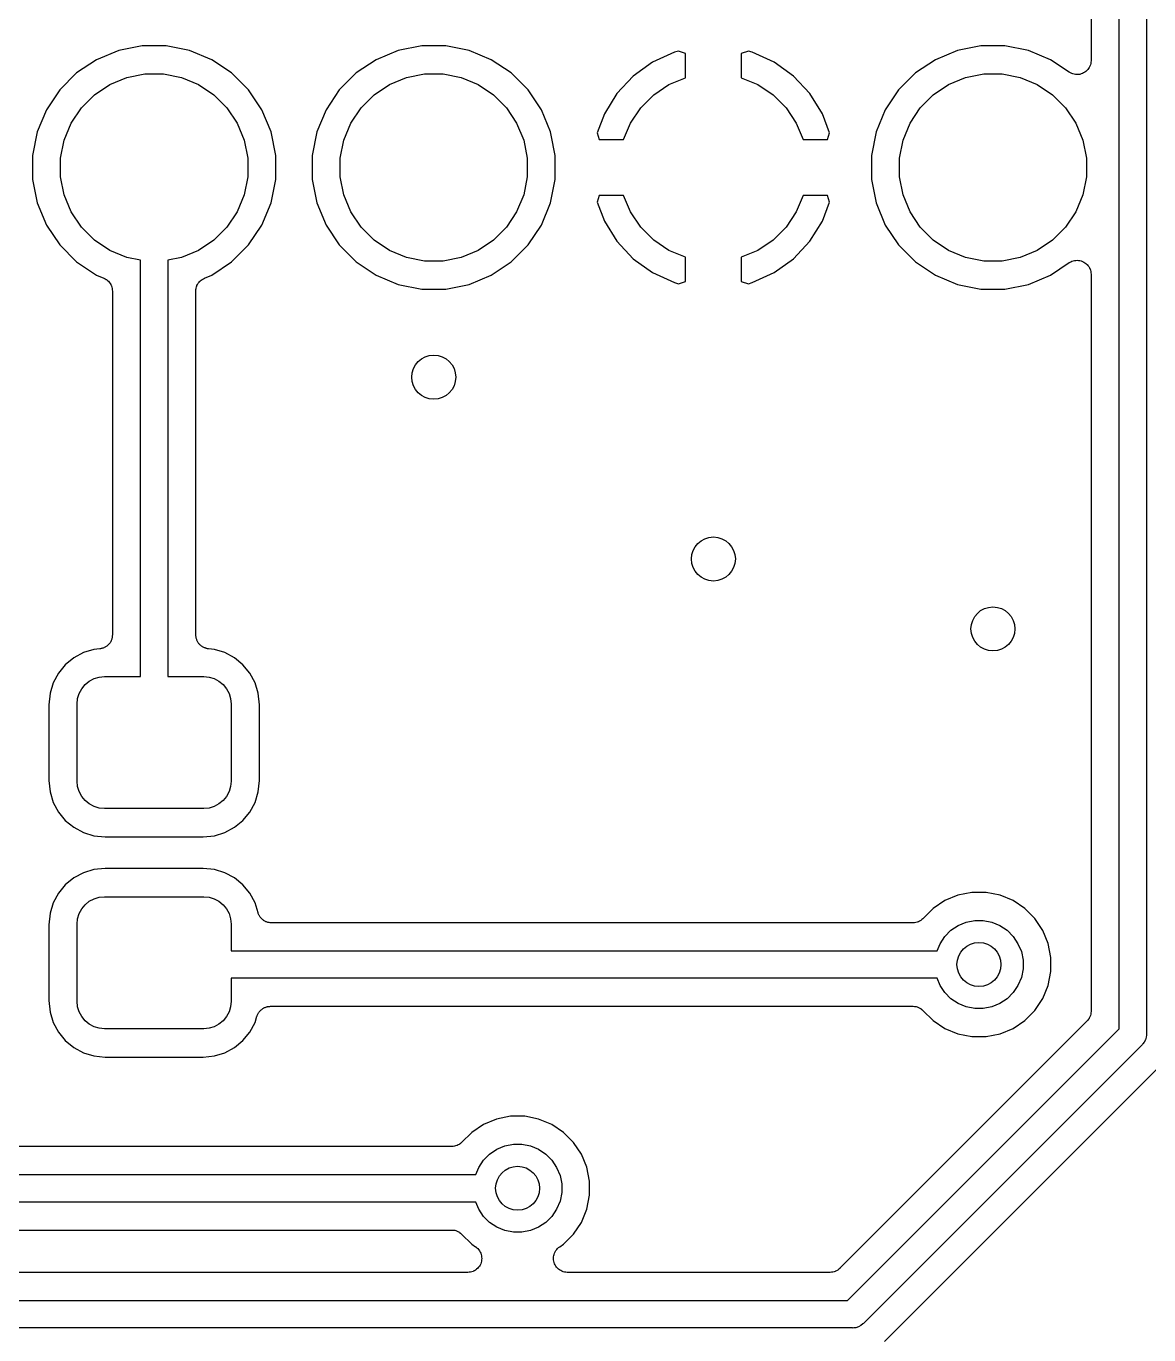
# Model space of a CAD drawing. Extents: x 94.3 to 145.3, y -143.8 to -113.4.
# Drawn here: x 109.96 to 120.16, y -137.6 to -125.72 of the extents above; entities that cross this region are included whole.
import ezdxf

# ---------------------------------------------------------------- set-up
doc = ezdxf.new("R2010")
doc.units = 0
doc.layers.add('BLACK', color=7, linetype='CONTINUOUS')

msp = doc.modelspace()

# ---------------------------------------------------------------- linework, layer by layer
at = {"layer": 'BLACK', "linetype": 'CONTINUOUS'}
for p, q in [((119.89, -134.822), (119.89, -122.861)), ((120.14, -122.815), (120.14, -134.868)), ((119.636, -125.38), (119.636, -126.03)), ((110.803, -125.938), (110.602, -126.022)), ((111.016, -125.896), (110.803, -125.938)), ((111.234, -125.896), (111.016, -125.896)), ((111.447, -125.938), (111.234, -125.896)), ((111.648, -126.022), (111.447, -125.938)), ((113.343, -125.938), (113.142, -126.022)), ((113.556, -125.896), (113.343, -125.938)), ((113.774, -125.896), (113.556, -125.896)), ((113.987, -125.938), (113.774, -125.896)), ((114.188, -126.022), (113.987, -125.938)), ((115.853, -125.954), (115.652, -126.045)), ((115.887, -125.944), (115.853, -125.954)), ((115.951, -125.964), (115.887, -125.944)), ((115.951, -126.185), (115.951, -125.964)), ((116.523, -125.944), (116.459, -125.964)), ((116.459, -125.964), (116.459, -126.185)), ((116.557, -125.954), (116.523, -125.944)), ((116.758, -126.045), (116.557, -125.954)), ((118.423, -125.938), (118.222, -126.022)), ((118.636, -125.896), (118.423, -125.938)), ((118.854, -125.896), (118.636, -125.896)), ((119.067, -125.938), (118.854, -125.896)), ((119.268, -126.022), (119.067, -125.938)), ((110.602, -126.022), (110.421, -126.142)), ((111.829, -126.142), (111.648, -126.022)), ((113.142, -126.022), (112.961, -126.142)), ((114.369, -126.142), (114.188, -126.022)), ((115.652, -126.045), (115.476, -126.171)), ((116.934, -126.171), (116.758, -126.045)), ((118.222, -126.022), (118.041, -126.142)), ((119.438, -126.136), (119.268, -126.022)), ((119.62, -126.091), (119.614, -126.101)), ((119.626, -126.08), (119.62, -126.091)), ((119.63, -126.068), (119.626, -126.079)), ((119.626, -126.079), (119.626, -126.08)), ((119.626, -126.08), (119.626, -126.08)), ((119.633, -126.056), (119.63, -126.068)), ((119.635, -126.044), (119.633, -126.056)), ((119.633, -126.056), (119.633, -126.056)), ((119.633, -126.056), (119.633, -126.056)), ((119.636, -126.032), (119.635, -126.044)), ((119.636, -126.03), (119.636, -126.031)), ((119.636, -126.031), (119.636, -126.031)), ((119.636, -126.031), (119.636, -126.031)), ((119.636, -126.031), (119.636, -126.032)), ((110.421, -126.142), (110.267, -126.296)), ((110.722, -126.247), (110.877, -126.183)), ((110.877, -126.183), (111.041, -126.15)), ((111.041, -126.15), (111.209, -126.15)), ((111.209, -126.15), (111.373, -126.183)), ((111.373, -126.183), (111.528, -126.247)), ((111.983, -126.296), (111.829, -126.142)), ((112.961, -126.142), (112.807, -126.296)), ((113.262, -126.247), (113.417, -126.183)), ((113.417, -126.183), (113.581, -126.15)), ((113.581, -126.15), (113.749, -126.15)), ((113.749, -126.15), (113.913, -126.183)), ((113.913, -126.183), (114.068, -126.247)), ((114.523, -126.296), (114.369, -126.142)), ((115.476, -126.171), (115.329, -126.329)), ((115.802, -126.247), (115.951, -126.185)), ((116.459, -126.185), (116.608, -126.247)), ((117.081, -126.329), (116.934, -126.171)), ((118.041, -126.142), (117.887, -126.296)), ((118.342, -126.247), (118.497, -126.183)), ((118.497, -126.183), (118.661, -126.15)), ((118.661, -126.15), (118.829, -126.15)), ((118.829, -126.15), (118.993, -126.183)), ((118.993, -126.183), (119.148, -126.247)), ((119.449, -126.141), (119.438, -126.136)), ((119.46, -126.147), (119.449, -126.141)), ((119.472, -126.151), (119.46, -126.147)), ((119.46, -126.147), (119.46, -126.147)), ((119.46, -126.147), (119.46, -126.147)), ((119.483, -126.154), (119.472, -126.151)), ((119.484, -126.154), (119.483, -126.154)), ((119.496, -126.156), (119.484, -126.154)), ((119.484, -126.154), (119.484, -126.154)), ((119.508, -126.157), (119.496, -126.156)), ((119.509, -126.157), (119.508, -126.157)), ((119.508, -126.157), (119.508, -126.157)), ((119.521, -126.156), (119.509, -126.157)), ((119.533, -126.155), (119.521, -126.156)), ((119.545, -126.151), (119.533, -126.155)), ((119.533, -126.155), (119.533, -126.155)), ((119.533, -126.155), (119.533, -126.155)), ((119.557, -126.148), (119.545, -126.151)), ((119.568, -126.142), (119.557, -126.148)), ((119.557, -126.148), (119.557, -126.148)), ((119.557, -126.148), (119.557, -126.148)), ((119.579, -126.136), (119.568, -126.142)), ((119.588, -126.128), (119.579, -126.136)), ((119.579, -126.136), (119.579, -126.136)), ((119.579, -126.136), (119.579, -126.136)), ((119.598, -126.121), (119.588, -126.128)), ((119.606, -126.111), (119.598, -126.12)), ((119.598, -126.12), (119.598, -126.121)), ((119.598, -126.121), (119.598, -126.121)), ((119.614, -126.102), (119.606, -126.111)), ((119.614, -126.101), (119.614, -126.101)), ((119.614, -126.101), (119.614, -126.102)), ((110.267, -126.296), (110.147, -126.477)), ((110.583, -126.34), (110.722, -126.247)), ((111.528, -126.247), (111.667, -126.34)), ((112.103, -126.477), (111.983, -126.296)), ((112.807, -126.296), (112.687, -126.477)), ((113.123, -126.34), (113.262, -126.247)), ((114.068, -126.247), (114.207, -126.34)), ((114.643, -126.477), (114.523, -126.296)), ((115.329, -126.329), (115.215, -126.513)), ((115.663, -126.34), (115.802, -126.247)), ((116.608, -126.247), (116.747, -126.34)), ((117.195, -126.513), (117.081, -126.329)), ((117.887, -126.296), (117.767, -126.477)), ((118.203, -126.34), (118.342, -126.247)), ((119.148, -126.247), (119.287, -126.34)), ((110.465, -126.458), (110.583, -126.34)), ((111.667, -126.34), (111.785, -126.458)), ((113.005, -126.458), (113.123, -126.34)), ((114.207, -126.34), (114.325, -126.458)), ((115.545, -126.458), (115.663, -126.34)), ((116.747, -126.34), (116.865, -126.458)), ((118.085, -126.458), (118.203, -126.34)), ((119.287, -126.34), (119.405, -126.458)), ((110.147, -126.477), (110.063, -126.678)), ((110.372, -126.597), (110.465, -126.458)), ((111.785, -126.458), (111.878, -126.597)), ((112.187, -126.678), (112.103, -126.477)), ((112.687, -126.477), (112.603, -126.678)), ((112.912, -126.597), (113.005, -126.458)), ((114.325, -126.458), (114.418, -126.597)), ((114.727, -126.678), (114.643, -126.477)), ((115.215, -126.513), (115.15, -126.686)), ((115.452, -126.597), (115.545, -126.458)), ((116.865, -126.458), (116.958, -126.597)), ((117.26, -126.686), (117.195, -126.513)), ((117.767, -126.477), (117.683, -126.678)), ((117.992, -126.597), (118.085, -126.458)), ((119.405, -126.458), (119.498, -126.597)), ((110.063, -126.678), (110.021, -126.891)), ((110.308, -126.752), (110.372, -126.597)), ((111.878, -126.597), (111.942, -126.752)), ((112.229, -126.891), (112.187, -126.678)), ((112.603, -126.678), (112.561, -126.891)), ((112.848, -126.752), (112.912, -126.597)), ((114.418, -126.597), (114.482, -126.752)), ((114.733, -126.708), (114.727, -126.678)), ((115.15, -126.686), (115.169, -126.746)), ((115.39, -126.746), (115.452, -126.597)), ((116.958, -126.597), (117.02, -126.746)), ((117.241, -126.746), (117.26, -126.686)), ((117.683, -126.678), (117.641, -126.891)), ((117.928, -126.752), (117.992, -126.597)), ((119.498, -126.597), (119.562, -126.752)), ((110.275, -126.916), (110.308, -126.752)), ((111.942, -126.752), (111.975, -126.916)), ((112.815, -126.916), (112.848, -126.752)), ((114.482, -126.752), (114.515, -126.916)), ((114.769, -126.891), (114.733, -126.708)), ((115.169, -126.746), (115.39, -126.746)), ((117.02, -126.746), (117.241, -126.746)), ((117.895, -126.916), (117.928, -126.752)), ((119.562, -126.752), (119.595, -126.916)), ((110.021, -126.891), (110.021, -127.109)), ((110.275, -127.084), (110.275, -126.916)), ((111.975, -126.916), (111.975, -127.084)), ((112.229, -127.109), (112.229, -126.891)), ((112.561, -126.891), (112.561, -127.109)), ((112.815, -127.084), (112.815, -126.916)), ((114.515, -126.916), (114.515, -127.084)), ((114.769, -127.109), (114.769, -126.891)), ((117.641, -126.891), (117.641, -127.109)), ((117.895, -127.084), (117.895, -126.916)), ((119.595, -126.916), (119.595, -127.084)), ((110.021, -127.109), (110.063, -127.322)), ((110.308, -127.248), (110.275, -127.084)), ((111.975, -127.084), (111.942, -127.248)), ((112.187, -127.322), (112.229, -127.109)), ((112.561, -127.109), (112.603, -127.322)), ((112.848, -127.248), (112.815, -127.084)), ((114.515, -127.084), (114.482, -127.248)), ((114.733, -127.292), (114.769, -127.109)), ((117.641, -127.109), (117.683, -127.322)), ((117.928, -127.248), (117.895, -127.084)), ((119.595, -127.084), (119.562, -127.248)), ((110.372, -127.403), (110.308, -127.248)), ((111.942, -127.248), (111.878, -127.403)), ((112.912, -127.403), (112.848, -127.248)), ((114.482, -127.248), (114.418, -127.403)), ((115.169, -127.254), (115.15, -127.314)), ((115.39, -127.254), (115.169, -127.254)), ((115.452, -127.403), (115.39, -127.254)), ((117.02, -127.254), (116.958, -127.403)), ((117.241, -127.254), (117.02, -127.254)), ((117.26, -127.314), (117.241, -127.254)), ((117.992, -127.403), (117.928, -127.248)), ((119.562, -127.248), (119.498, -127.403)), ((110.063, -127.322), (110.147, -127.523)), ((110.465, -127.542), (110.372, -127.403)), ((111.878, -127.403), (111.785, -127.542)), ((112.103, -127.523), (112.187, -127.322)), ((112.603, -127.322), (112.687, -127.523)), ((113.005, -127.542), (112.912, -127.403)), ((114.418, -127.403), (114.325, -127.542)), ((114.643, -127.523), (114.727, -127.322)), ((114.727, -127.322), (114.733, -127.292)), ((114.733, -127.292), (114.733, -127.292)), ((115.15, -127.314), (115.215, -127.487)), ((115.545, -127.542), (115.452, -127.403)), ((116.958, -127.403), (116.865, -127.542)), ((117.195, -127.487), (117.26, -127.314)), ((117.683, -127.322), (117.767, -127.523)), ((118.085, -127.542), (117.992, -127.403)), ((119.498, -127.403), (119.405, -127.542)), ((110.147, -127.523), (110.267, -127.704)), ((111.983, -127.704), (112.103, -127.523)), ((112.687, -127.523), (112.807, -127.704)), ((114.523, -127.704), (114.643, -127.523)), ((115.215, -127.487), (115.329, -127.671)), ((117.081, -127.671), (117.195, -127.487)), ((117.767, -127.523), (117.887, -127.704)), ((110.583, -127.66), (110.465, -127.542)), ((111.785, -127.542), (111.667, -127.66)), ((113.123, -127.66), (113.005, -127.542)), ((114.325, -127.542), (114.207, -127.66)), ((115.663, -127.66), (115.545, -127.542)), ((116.865, -127.542), (116.747, -127.66)), ((118.203, -127.66), (118.085, -127.542)), ((119.405, -127.542), (119.287, -127.66)), ((110.267, -127.704), (110.421, -127.858)), ((110.722, -127.753), (110.583, -127.66)), ((110.877, -127.817), (110.722, -127.753)), ((111.528, -127.753), (111.373, -127.817)), ((111.667, -127.66), (111.528, -127.753)), ((111.829, -127.858), (111.983, -127.704)), ((112.807, -127.704), (112.961, -127.858)), ((113.262, -127.753), (113.123, -127.66)), ((113.417, -127.817), (113.262, -127.753)), ((114.068, -127.753), (113.913, -127.817)), ((114.207, -127.66), (114.068, -127.753)), ((114.369, -127.858), (114.523, -127.704)), ((115.329, -127.671), (115.476, -127.829)), ((115.802, -127.753), (115.663, -127.66)), ((115.951, -127.815), (115.802, -127.753)), ((116.608, -127.753), (116.459, -127.815)), ((116.747, -127.66), (116.608, -127.753)), ((116.934, -127.829), (117.081, -127.671)), ((117.887, -127.704), (118.041, -127.858)), ((118.342, -127.753), (118.203, -127.66)), ((118.497, -127.817), (118.342, -127.753)), ((119.148, -127.753), (118.993, -127.817)), ((119.287, -127.66), (119.148, -127.753)), ((110.421, -127.858), (110.602, -127.978)), ((111, -127.842), (110.877, -127.817)), ((111, -131.623), (111, -127.842)), ((111.373, -127.817), (111.25, -127.842)), ((111.25, -127.842), (111.25, -131.623)), ((111.648, -127.978), (111.829, -127.858)), ((112.961, -127.858), (113.142, -127.978)), ((113.581, -127.85), (113.417, -127.817)), ((113.749, -127.85), (113.581, -127.85)), ((113.913, -127.817), (113.749, -127.85)), ((114.188, -127.978), (114.369, -127.858)), ((115.476, -127.829), (115.652, -127.955)), ((115.951, -128.036), (115.951, -127.815)), ((116.459, -127.815), (116.459, -128.036)), ((116.758, -127.955), (116.934, -127.829)), ((118.041, -127.858), (118.222, -127.978)), ((118.661, -127.85), (118.497, -127.817)), ((118.829, -127.85), (118.661, -127.85)), ((118.993, -127.817), (118.829, -127.85)), ((119.268, -127.978), (119.438, -127.864)), ((119.438, -127.864), (119.439, -127.864)), ((119.439, -127.864), (119.44, -127.863)), ((119.439, -127.864), (119.439, -127.864)), ((119.439, -127.864), (119.439, -127.864)), ((119.44, -127.863), (119.451, -127.858)), ((119.451, -127.858), (119.461, -127.852)), ((119.461, -127.852), (119.462, -127.852)), ((119.462, -127.852), (119.474, -127.849)), ((119.462, -127.852), (119.462, -127.852)), ((119.474, -127.849), (119.485, -127.845)), ((119.485, -127.845), (119.485, -127.845)), ((119.485, -127.845), (119.486, -127.845)), ((119.486, -127.845), (119.498, -127.844)), ((119.498, -127.844), (119.51, -127.843)), ((119.51, -127.843), (119.51, -127.843)), ((119.51, -127.843), (119.51, -127.843)), ((119.51, -127.843), (119.522, -127.844)), ((119.522, -127.844), (119.535, -127.846)), ((119.535, -127.846), (119.535, -127.846)), ((119.535, -127.846), (119.535, -127.846)), ((119.535, -127.846), (119.547, -127.849)), ((119.547, -127.849), (119.558, -127.853)), ((119.558, -127.853), (119.558, -127.853)), ((119.558, -127.853), (119.559, -127.853)), ((119.559, -127.853), (119.569, -127.859)), ((119.569, -127.859), (119.58, -127.865)), ((119.58, -127.865), (119.58, -127.865)), ((119.58, -127.865), (119.58, -127.865)), ((119.58, -127.865), (119.59, -127.873)), ((119.59, -127.873), (119.599, -127.881)), ((119.599, -127.881), (119.599, -127.881)), ((119.599, -127.881), (119.6, -127.881)), ((119.6, -127.881), (119.607, -127.89)), ((110.602, -127.978), (110.668, -128.005)), ((111.582, -128.005), (111.648, -127.978)), ((113.142, -127.978), (113.343, -128.062)), ((113.987, -128.062), (114.188, -127.978)), ((115.652, -127.955), (115.853, -128.046)), ((116.557, -128.046), (116.758, -127.955)), ((118.222, -127.978), (118.423, -128.062)), ((119.067, -128.062), (119.268, -127.978)), ((119.607, -127.89), (119.615, -127.9)), ((119.615, -127.9), (119.615, -127.9)), ((119.615, -127.9), (119.615, -127.9)), ((119.615, -127.9), (119.621, -127.911)), ((119.621, -127.911), (119.626, -127.922)), ((119.626, -127.922), (119.626, -127.922)), ((119.626, -127.922), (119.627, -127.922)), ((119.627, -127.922), (119.63, -127.934)), ((119.63, -127.934), (119.634, -127.945)), ((119.634, -127.945), (119.634, -127.946)), ((119.634, -127.946), (119.634, -127.946)), ((119.634, -127.946), (119.635, -127.958)), ((119.635, -127.958), (119.636, -127.97)), ((119.636, -127.97), (119.636, -134.664)), ((110.668, -128.005), (110.668, -128.006)), ((110.668, -128.006), (110.668, -128.006)), ((110.668, -128.006), (110.668, -128.006)), ((110.668, -128.006), (110.669, -128.006)), ((110.669, -128.006), (110.68, -128.012)), ((110.68, -128.012), (110.69, -128.018)), ((110.69, -128.018), (110.69, -128.018)), ((110.69, -128.018), (110.691, -128.018)), ((110.691, -128.018), (110.7, -128.026)), ((110.7, -128.026), (110.709, -128.033)), ((110.709, -128.033), (110.709, -128.034)), ((110.709, -128.034), (110.71, -128.034)), ((110.71, -128.034), (110.717, -128.043)), ((110.717, -128.043), (110.725, -128.053)), ((110.725, -128.053), (110.725, -128.053)), ((110.725, -128.053), (110.725, -128.053)), ((110.725, -128.053), (110.731, -128.064)), ((110.731, -128.064), (110.736, -128.074)), ((110.736, -128.074), (110.737, -128.075)), ((110.737, -128.075), (110.737, -128.075)), ((110.737, -128.075), (110.74, -128.087)), ((110.74, -128.087), (110.744, -128.098)), ((110.744, -128.098), (110.744, -128.099)), ((110.744, -128.099), (110.744, -128.099)), ((110.744, -128.099), (110.745, -128.111)), ((110.745, -128.111), (110.746, -128.123)), ((111.504, -128.121), (111.505, -128.109)), ((111.505, -128.109), (111.507, -128.098)), ((111.507, -128.096), (111.51, -128.085)), ((111.507, -128.097), (111.507, -128.096)), ((111.507, -128.098), (111.507, -128.097)), ((111.51, -128.085), (111.514, -128.074)), ((111.514, -128.073), (111.52, -128.062)), ((111.514, -128.074), (111.514, -128.073)), ((111.514, -128.073), (111.514, -128.073)), ((111.52, -128.062), (111.526, -128.052)), ((111.526, -128.051), (111.534, -128.042)), ((111.526, -128.052), (111.526, -128.051)), ((111.526, -128.052), (111.526, -128.052)), ((111.534, -128.042), (111.541, -128.033)), ((111.541, -128.033), (111.542, -128.033)), ((111.542, -128.032), (111.551, -128.025)), ((111.542, -128.033), (111.542, -128.032)), ((111.551, -128.025), (111.561, -128.017)), ((111.561, -128.017), (111.572, -128.011)), ((111.561, -128.017), (111.561, -128.017)), ((111.561, -128.017), (111.561, -128.017)), ((111.572, -128.011), (111.582, -128.005)), ((113.343, -128.062), (113.556, -128.104)), ((113.556, -128.104), (113.774, -128.104)), ((113.774, -128.104), (113.987, -128.062)), ((115.853, -128.046), (115.887, -128.056)), ((115.887, -128.056), (115.951, -128.036)), ((116.459, -128.036), (116.523, -128.056)), ((116.523, -128.056), (116.557, -128.046)), ((118.423, -128.062), (118.636, -128.104)), ((118.636, -128.104), (118.854, -128.104)), ((118.854, -128.104), (119.067, -128.062)), ((110.746, -128.123), (110.746, -131.246)), ((111.504, -128.122), (111.504, -128.121)), ((111.504, -128.123), (111.504, -128.122)), ((111.504, -128.122), (111.504, -128.122)), ((111.504, -128.122), (111.504, -128.122)), ((111.504, -131.246), (111.504, -128.123)), ((110.717, -131.327), (110.712, -131.331)), ((110.72, -131.322), (110.717, -131.327)), ((110.724, -131.317), (110.72, -131.322)), ((110.727, -131.312), (110.724, -131.317)), ((110.731, -131.306), (110.727, -131.312)), ((110.733, -131.301), (110.731, -131.306)), ((110.736, -131.296), (110.733, -131.301)), ((110.738, -131.289), (110.736, -131.296)), ((110.74, -131.283), (110.738, -131.289)), ((110.741, -131.278), (110.74, -131.283)), ((110.743, -131.272), (110.741, -131.278)), ((110.744, -131.265), (110.743, -131.272)), ((110.745, -131.259), (110.744, -131.265)), ((110.746, -131.247), (110.745, -131.253)), ((110.745, -131.253), (110.745, -131.259)), ((110.746, -131.246), (110.746, -131.247)), ((111.505, -131.251), (111.504, -131.246)), ((111.505, -131.257), (111.505, -131.251)), ((111.506, -131.264), (111.505, -131.257)), ((111.506, -131.27), (111.506, -131.264)), ((111.508, -131.276), (111.506, -131.27)), ((111.509, -131.281), (111.508, -131.276)), ((111.512, -131.288), (111.509, -131.281)), ((111.514, -131.294), (111.512, -131.288)), ((111.516, -131.299), (111.514, -131.294)), ((111.518, -131.304), (111.516, -131.299)), ((111.522, -131.31), (111.518, -131.304)), ((111.525, -131.316), (111.522, -131.31)), ((111.529, -131.32), (111.525, -131.316)), ((111.532, -131.325), (111.529, -131.32)), ((111.537, -131.33), (111.532, -131.325)), ((110.482, -131.406), (110.394, -131.453)), ((110.576, -131.377), (110.482, -131.406)), ((110.631, -131.372), (110.576, -131.377)), ((110.637, -131.371), (110.631, -131.372)), ((110.643, -131.37), (110.637, -131.371)), ((110.649, -131.369), (110.643, -131.37)), ((110.656, -131.367), (110.649, -131.369)), ((110.661, -131.365), (110.656, -131.367)), ((110.667, -131.363), (110.661, -131.365)), ((110.672, -131.36), (110.667, -131.363)), ((110.679, -131.358), (110.672, -131.36)), ((110.683, -131.355), (110.679, -131.358)), ((110.689, -131.352), (110.683, -131.355)), ((110.694, -131.348), (110.689, -131.352)), ((110.699, -131.344), (110.694, -131.348)), ((110.703, -131.34), (110.699, -131.344)), ((110.708, -131.336), (110.703, -131.34)), ((110.712, -131.331), (110.708, -131.336)), ((111.541, -131.335), (111.537, -131.33)), ((111.545, -131.339), (111.541, -131.335)), ((111.549, -131.343), (111.545, -131.339)), ((111.555, -131.347), (111.549, -131.343)), ((111.56, -131.351), (111.555, -131.347)), ((111.565, -131.354), (111.56, -131.351)), ((111.57, -131.357), (111.565, -131.354)), ((111.576, -131.36), (111.57, -131.357)), ((111.582, -131.363), (111.576, -131.36)), ((111.587, -131.364), (111.582, -131.363)), ((111.593, -131.367), (111.587, -131.364)), ((111.599, -131.368), (111.593, -131.367)), ((111.605, -131.37), (111.599, -131.368)), ((111.611, -131.371), (111.605, -131.37)), ((111.617, -131.372), (111.611, -131.371)), ((111.619, -131.372), (111.617, -131.372)), ((111.674, -131.377), (111.619, -131.372)), ((111.768, -131.406), (111.674, -131.377)), ((111.856, -131.453), (111.768, -131.406)), ((110.318, -131.516), (110.255, -131.592)), ((110.394, -131.453), (110.318, -131.516)), ((111.932, -131.516), (111.856, -131.453)), ((111.995, -131.592), (111.932, -131.516)), ((110.208, -131.68), (110.179, -131.774)), ((110.255, -131.592), (110.208, -131.68)), ((110.498, -131.696), (110.536, -131.665)), ((110.536, -131.665), (110.579, -131.642)), ((110.579, -131.642), (110.626, -131.628)), ((110.626, -131.628), (110.675, -131.623)), ((110.675, -131.623), (111, -131.623)), ((111.25, -131.623), (111.575, -131.623)), ((111.575, -131.623), (111.624, -131.628)), ((111.624, -131.628), (111.671, -131.642)), ((111.671, -131.642), (111.714, -131.665)), ((111.714, -131.665), (111.752, -131.696)), ((112.042, -131.68), (111.995, -131.592)), ((112.071, -131.774), (112.042, -131.68)), ((110.179, -131.774), (110.169, -131.879)), ((110.43, -131.824), (110.444, -131.777)), ((110.444, -131.777), (110.467, -131.734)), ((110.467, -131.734), (110.498, -131.696)), ((111.752, -131.696), (111.783, -131.734)), ((111.783, -131.734), (111.806, -131.777)), ((111.806, -131.777), (111.82, -131.824)), ((112.081, -131.879), (112.071, -131.774)), ((110.169, -131.879), (110.169, -132.567)), ((110.425, -131.873), (110.43, -131.824)), ((110.425, -132.573), (110.425, -131.873)), ((111.82, -131.824), (111.825, -131.873)), ((111.825, -131.873), (111.825, -132.573)), ((112.081, -132.567), (112.081, -131.879)), ((110.169, -132.567), (110.179, -132.672)), ((110.43, -132.622), (110.425, -132.573)), ((110.444, -132.669), (110.43, -132.622)), ((111.82, -132.622), (111.806, -132.669)), ((111.825, -132.573), (111.82, -132.622)), ((112.071, -132.672), (112.081, -132.567)), ((110.179, -132.672), (110.208, -132.766)), ((110.467, -132.712), (110.444, -132.669)), ((110.498, -132.75), (110.467, -132.712)), ((110.536, -132.781), (110.498, -132.75)), ((111.752, -132.75), (111.714, -132.781)), ((111.783, -132.712), (111.752, -132.75)), ((111.806, -132.669), (111.783, -132.712)), ((112.042, -132.766), (112.071, -132.672)), ((110.208, -132.766), (110.255, -132.854)), ((110.255, -132.854), (110.318, -132.93)), ((110.579, -132.804), (110.536, -132.781)), ((110.626, -132.818), (110.579, -132.804)), ((110.675, -132.823), (110.626, -132.818)), ((111.575, -132.823), (110.675, -132.823)), ((111.624, -132.818), (111.575, -132.823)), ((111.671, -132.804), (111.624, -132.818)), ((111.714, -132.781), (111.671, -132.804)), ((111.932, -132.93), (111.995, -132.854)), ((111.995, -132.854), (112.042, -132.766)), ((110.318, -132.93), (110.394, -132.993)), ((110.394, -132.993), (110.482, -133.04)), ((111.768, -133.04), (111.856, -132.993)), ((111.856, -132.993), (111.932, -132.93)), ((110.482, -133.04), (110.576, -133.069)), ((110.576, -133.069), (110.681, -133.079)), ((110.681, -133.079), (111.569, -133.079)), ((111.569, -133.079), (111.674, -133.069)), ((111.674, -133.069), (111.768, -133.04)), ((110.394, -133.453), (110.318, -133.516)), ((110.482, -133.406), (110.394, -133.453)), ((110.576, -133.377), (110.482, -133.406)), ((110.681, -133.367), (110.576, -133.377)), ((111.569, -133.367), (110.681, -133.367)), ((111.674, -133.377), (111.569, -133.367)), ((111.768, -133.406), (111.674, -133.377)), ((111.856, -133.453), (111.768, -133.406)), ((111.932, -133.516), (111.856, -133.453)), ((110.318, -133.516), (110.255, -133.592)), ((111.995, -133.592), (111.932, -133.516)), ((118.554, -133.585), (118.427, -133.61)), ((118.682, -133.585), (118.554, -133.585)), ((118.809, -133.61), (118.682, -133.585)), ((110.208, -133.68), (110.179, -133.774)), ((110.255, -133.592), (110.208, -133.68)), ((110.467, -133.734), (110.498, -133.696)), ((110.498, -133.696), (110.536, -133.665)), ((110.536, -133.665), (110.579, -133.642)), ((110.579, -133.642), (110.626, -133.628)), ((110.626, -133.628), (110.675, -133.623)), ((110.675, -133.623), (111.575, -133.623)), ((111.575, -133.623), (111.624, -133.628)), ((111.624, -133.628), (111.671, -133.642)), ((111.671, -133.642), (111.714, -133.665)), ((111.714, -133.665), (111.752, -133.696)), ((111.752, -133.696), (111.783, -133.734)), ((112.042, -133.68), (111.995, -133.592)), ((112.069, -133.77), (112.042, -133.68)), ((118.308, -133.659), (118.201, -133.731)), ((118.427, -133.61), (118.308, -133.659)), ((118.928, -133.659), (118.809, -133.61)), ((119.035, -133.731), (118.928, -133.659)), ((110.179, -133.774), (110.169, -133.879)), ((110.425, -133.873), (110.43, -133.824)), ((110.43, -133.824), (110.444, -133.777)), ((110.444, -133.777), (110.467, -133.734)), ((111.783, -133.734), (111.806, -133.777)), ((111.806, -133.777), (111.82, -133.824)), ((111.82, -133.824), (111.825, -133.873)), ((112.071, -133.775), (112.069, -133.77)), ((112.073, -133.781), (112.071, -133.775)), ((112.076, -133.787), (112.073, -133.781)), ((112.079, -133.793), (112.076, -133.787)), ((112.082, -133.797), (112.079, -133.793)), ((112.084, -133.803), (112.082, -133.797)), ((112.089, -133.808), (112.084, -133.803)), ((112.092, -133.813), (112.089, -133.808)), ((112.096, -133.817), (112.092, -133.813)), ((112.1, -133.822), (112.096, -133.817)), ((112.105, -133.826), (112.1, -133.822)), ((118.108, -133.824), (118.099, -133.831)), ((118.109, -133.823), (118.108, -133.824)), ((118.201, -133.731), (118.109, -133.823)), ((118.109, -133.823), (118.109, -133.823)), ((118.109, -133.823), (118.109, -133.823)), ((118.109, -133.823), (118.109, -133.823)), ((119.126, -133.822), (119.035, -133.731)), ((119.198, -133.929), (119.126, -133.822)), ((110.169, -133.879), (110.169, -134.567)), ((110.425, -134.573), (110.425, -133.873)), ((111.825, -133.873), (111.825, -134.114)), ((112.11, -133.831), (112.105, -133.826)), ((112.115, -133.834), (112.11, -133.831)), ((112.119, -133.838), (112.115, -133.834)), ((112.125, -133.841), (112.119, -133.838)), ((112.13, -133.845), (112.125, -133.841)), ((112.136, -133.847), (112.13, -133.845)), ((112.141, -133.85), (112.136, -133.847)), ((112.147, -133.852), (112.141, -133.85)), ((112.153, -133.854), (112.147, -133.852)), ((112.159, -133.856), (112.153, -133.854)), ((112.164, -133.857), (112.159, -133.856)), ((112.171, -133.858), (112.164, -133.857)), ((112.178, -133.859), (112.171, -133.858)), ((112.183, -133.859), (112.178, -133.859)), ((112.189, -133.86), (112.183, -133.859)), ((112.191, -133.86), (112.189, -133.86)), ((118.019, -133.86), (112.191, -133.86)), ((118.031, -133.859), (118.019, -133.86)), ((118.043, -133.858), (118.031, -133.859)), ((118.044, -133.858), (118.043, -133.858)), ((118.055, -133.854), (118.044, -133.858)), ((118.044, -133.858), (118.044, -133.858)), ((118.067, -133.851), (118.055, -133.854)), ((118.068, -133.85), (118.067, -133.851)), ((118.067, -133.851), (118.067, -133.851)), ((118.078, -133.845), (118.068, -133.85)), ((118.089, -133.84), (118.078, -133.845)), ((118.09, -133.839), (118.089, -133.839)), ((118.089, -133.839), (118.089, -133.84)), ((118.099, -133.831), (118.09, -133.839)), ((118.307, -133.984), (118.363, -133.928)), ((118.363, -133.928), (118.429, -133.885)), ((118.429, -133.885), (118.501, -133.854)), ((118.501, -133.854), (118.579, -133.839)), ((118.579, -133.839), (118.657, -133.839)), ((118.657, -133.839), (118.735, -133.854)), ((118.735, -133.854), (118.807, -133.885)), ((118.807, -133.885), (118.873, -133.928)), ((118.873, -133.928), (118.929, -133.984)), ((119.247, -134.048), (119.198, -133.929)), ((118.237, -134.114), (118.264, -134.05)), ((118.264, -134.05), (118.307, -133.984)), ((118.929, -133.984), (118.972, -134.05)), ((118.972, -134.05), (119.003, -134.122)), ((119.272, -134.175), (119.247, -134.048)), ((111.825, -134.114), (118.237, -134.114)), ((119.003, -134.122), (119.018, -134.2)), ((119.272, -134.303), (119.272, -134.175)), ((119.018, -134.278), (119.003, -134.356)), ((119.018, -134.2), (119.018, -134.278)), ((118.237, -134.364), (111.825, -134.364)), ((111.825, -134.364), (111.825, -134.573)), ((118.264, -134.428), (118.237, -134.364)), ((119.003, -134.356), (118.972, -134.428)), ((119.247, -134.43), (119.272, -134.303)), ((118.307, -134.494), (118.264, -134.428)), ((118.363, -134.55), (118.307, -134.494)), ((118.929, -134.494), (118.873, -134.55)), ((118.972, -134.428), (118.929, -134.494)), ((119.198, -134.549), (119.247, -134.43)), ((110.169, -134.567), (110.179, -134.672)), ((110.43, -134.622), (110.425, -134.573)), ((110.444, -134.669), (110.43, -134.622)), ((111.82, -134.622), (111.806, -134.669)), ((111.825, -134.573), (111.82, -134.622)), ((112.088, -134.659), (112.091, -134.655)), ((112.091, -134.655), (112.097, -134.651)), ((112.097, -134.651), (112.102, -134.646)), ((112.102, -134.646), (112.106, -134.643)), ((112.106, -134.643), (112.111, -134.639)), ((112.111, -134.639), (112.117, -134.636)), ((112.117, -134.636), (112.122, -134.632)), ((112.122, -134.632), (112.128, -134.63)), ((112.128, -134.63), (112.133, -134.628)), ((112.133, -134.628), (112.139, -134.626)), ((112.139, -134.626), (112.145, -134.623)), ((112.145, -134.623), (112.151, -134.622)), ((112.151, -134.622), (112.156, -134.62)), ((112.156, -134.62), (112.163, -134.62)), ((112.163, -134.62), (112.17, -134.619)), ((112.17, -134.619), (112.175, -134.619)), ((112.175, -134.619), (112.181, -134.618)), ((112.181, -134.618), (118.019, -134.618)), ((118.019, -134.618), (118.02, -134.618)), ((118.02, -134.618), (118.02, -134.618)), ((118.02, -134.618), (118.02, -134.618)), ((118.02, -134.618), (118.021, -134.618)), ((118.021, -134.618), (118.033, -134.619)), ((118.033, -134.619), (118.045, -134.621)), ((118.045, -134.621), (118.045, -134.621)), ((118.045, -134.621), (118.046, -134.621)), ((118.046, -134.621), (118.057, -134.624)), ((118.057, -134.624), (118.068, -134.628)), ((118.068, -134.628), (118.069, -134.628)), ((118.069, -134.628), (118.07, -134.628)), ((118.07, -134.628), (118.08, -134.634)), ((118.08, -134.634), (118.09, -134.639)), ((118.09, -134.639), (118.091, -134.64)), ((118.091, -134.64), (118.091, -134.64)), ((118.091, -134.64), (118.1, -134.648)), ((118.1, -134.648), (118.109, -134.655)), ((118.109, -134.655), (118.201, -134.747)), ((118.429, -134.593), (118.363, -134.55)), ((118.501, -134.624), (118.429, -134.593)), ((118.579, -134.639), (118.501, -134.624)), ((118.657, -134.639), (118.579, -134.639)), ((118.735, -134.624), (118.657, -134.639)), ((118.807, -134.593), (118.735, -134.624)), ((118.873, -134.55), (118.807, -134.593)), ((119.035, -134.747), (119.126, -134.656)), ((119.126, -134.656), (119.198, -134.549)), ((110.179, -134.672), (110.208, -134.766)), ((110.208, -134.766), (110.255, -134.854)), ((110.467, -134.712), (110.444, -134.669)), ((110.498, -134.75), (110.467, -134.712)), ((110.536, -134.781), (110.498, -134.75)), ((111.752, -134.75), (111.714, -134.781)), ((111.783, -134.712), (111.752, -134.75)), ((111.806, -134.669), (111.783, -134.712)), ((111.995, -134.854), (112.042, -134.766)), ((112.042, -134.766), (112.059, -134.708)), ((112.059, -134.708), (112.06, -134.706)), ((112.06, -134.706), (112.062, -134.701)), ((112.062, -134.701), (112.064, -134.696)), ((112.064, -134.696), (112.067, -134.69)), ((112.067, -134.69), (112.07, -134.684)), ((112.07, -134.684), (112.073, -134.679)), ((112.073, -134.679), (112.076, -134.674)), ((112.076, -134.674), (112.08, -134.669)), ((112.08, -134.669), (112.084, -134.663)), ((112.084, -134.663), (112.088, -134.659)), ((119.599, -134.754), (117.355, -136.998)), ((118.201, -134.747), (118.308, -134.819)), ((118.928, -134.819), (119.035, -134.747)), ((119.606, -134.745), (119.599, -134.754)), ((119.614, -134.736), (119.606, -134.745)), ((119.615, -134.735), (119.614, -134.736)), ((119.614, -134.736), (119.614, -134.736)), ((119.62, -134.725), (119.615, -134.735)), ((119.626, -134.714), (119.62, -134.725)), ((119.63, -134.702), (119.626, -134.713)), ((119.626, -134.713), (119.626, -134.714)), ((119.626, -134.714), (119.626, -134.714)), ((119.633, -134.691), (119.63, -134.702)), ((119.635, -134.678), (119.633, -134.69)), ((119.633, -134.69), (119.633, -134.69)), ((119.633, -134.69), (119.633, -134.691)), ((119.636, -134.666), (119.635, -134.678)), ((119.636, -134.664), (119.636, -134.665)), ((119.636, -134.665), (119.636, -134.665)), ((119.636, -134.665), (119.636, -134.665)), ((119.636, -134.665), (119.636, -134.666)), ((110.255, -134.854), (110.318, -134.93)), ((110.579, -134.804), (110.536, -134.781)), ((110.626, -134.818), (110.579, -134.804)), ((110.675, -134.823), (110.626, -134.818)), ((111.575, -134.823), (110.675, -134.823)), ((111.624, -134.818), (111.575, -134.823)), ((111.671, -134.804), (111.624, -134.818)), ((111.714, -134.781), (111.671, -134.804)), ((111.932, -134.93), (111.995, -134.854)), ((117.423, -137.289), (119.89, -134.822)), ((118.308, -134.819), (118.427, -134.868)), ((118.427, -134.868), (118.554, -134.893)), ((118.554, -134.893), (118.682, -134.893)), ((118.682, -134.893), (118.809, -134.868)), ((118.809, -134.868), (118.928, -134.819)), ((120.14, -134.88), (120.138, -134.899)), ((120.14, -134.868), (120.141, -134.874)), ((120.141, -134.874), (120.14, -134.88)), ((120.14, -134.88), (120.14, -134.88)), ((110.318, -134.93), (110.394, -134.993)), ((110.394, -134.993), (110.482, -135.04)), ((111.768, -135.04), (111.856, -134.993)), ((111.856, -134.993), (111.932, -134.93)), ((120.099, -134.967), (117.568, -137.498)), ((120.104, -134.963), (120.099, -134.967)), ((120.108, -134.958), (120.104, -134.963)), ((120.119, -134.944), (120.108, -134.958)), ((120.108, -134.958), (120.108, -134.958)), ((120.12, -134.943), (120.119, -134.944)), ((120.131, -134.922), (120.12, -134.943)), ((120.138, -134.899), (120.131, -134.922)), ((110.482, -135.04), (110.576, -135.069)), ((110.576, -135.069), (110.681, -135.079)), ((110.681, -135.079), (111.569, -135.079)), ((111.569, -135.079), (111.674, -135.069)), ((111.674, -135.069), (111.768, -135.04)), ((117.761, -137.664), (120.265, -135.16)), ((114.117, -135.691), (114.01, -135.763)), ((114.236, -135.642), (114.117, -135.691)), ((114.363, -135.617), (114.236, -135.642)), ((114.491, -135.617), (114.363, -135.617)), ((114.618, -135.642), (114.491, -135.617)), ((114.737, -135.691), (114.618, -135.642)), ((114.844, -135.763), (114.737, -135.691)), ((114.01, -135.763), (113.918, -135.855)), ((114.935, -135.854), (114.844, -135.763)), ((113.828, -135.892), (109.811, -135.892)), ((113.84, -135.891), (113.828, -135.892)), ((113.852, -135.89), (113.84, -135.891)), ((113.853, -135.89), (113.852, -135.89)), ((113.864, -135.886), (113.853, -135.89)), ((113.853, -135.89), (113.853, -135.89)), ((113.876, -135.883), (113.864, -135.886)), ((113.877, -135.882), (113.876, -135.883)), ((113.876, -135.883), (113.876, -135.883)), ((113.887, -135.877), (113.877, -135.882)), ((113.898, -135.872), (113.887, -135.877)), ((113.899, -135.871), (113.898, -135.871)), ((113.898, -135.871), (113.898, -135.872)), ((113.908, -135.863), (113.899, -135.871)), ((113.917, -135.856), (113.908, -135.863)), ((113.918, -135.855), (113.917, -135.856)), ((113.918, -135.855), (113.918, -135.855)), ((113.918, -135.855), (113.918, -135.855)), ((113.918, -135.855), (113.918, -135.855)), ((114.116, -136.016), (114.172, -135.96)), ((114.172, -135.96), (114.238, -135.917)), ((114.238, -135.917), (114.31, -135.886)), ((114.31, -135.886), (114.388, -135.871)), ((114.388, -135.871), (114.466, -135.871)), ((114.466, -135.871), (114.544, -135.886)), ((114.544, -135.886), (114.616, -135.917)), ((114.616, -135.917), (114.682, -135.96)), ((114.682, -135.96), (114.738, -136.016)), ((115.007, -135.961), (114.935, -135.854)), ((115.056, -136.08), (115.007, -135.961)), ((114.046, -136.146), (114.073, -136.082)), ((114.073, -136.082), (114.116, -136.016)), ((114.738, -136.016), (114.781, -136.082)), ((114.781, -136.082), (114.812, -136.154)), ((115.081, -136.207), (115.056, -136.08)), ((109.653, -136.146), (114.046, -136.146)), ((114.812, -136.154), (114.827, -136.232)), ((114.827, -136.31), (114.812, -136.388)), ((114.827, -136.232), (114.827, -136.31)), ((115.081, -136.335), (115.081, -136.207)), ((114.046, -136.396), (109.607, -136.396)), ((114.073, -136.46), (114.046, -136.396)), ((114.812, -136.388), (114.781, -136.46)), ((115.056, -136.462), (115.081, -136.335)), ((114.116, -136.526), (114.073, -136.46)), ((114.172, -136.582), (114.116, -136.526)), ((114.738, -136.526), (114.682, -136.582)), ((114.781, -136.46), (114.738, -136.526)), ((115.007, -136.581), (115.056, -136.462)), ((109.626, -136.65), (113.828, -136.65)), ((113.828, -136.65), (113.829, -136.65)), ((113.829, -136.65), (113.829, -136.65)), ((113.829, -136.65), (113.829, -136.65)), ((113.829, -136.65), (113.83, -136.65)), ((113.83, -136.65), (113.842, -136.651)), ((113.842, -136.651), (113.854, -136.653)), ((113.854, -136.653), (113.854, -136.653)), ((113.854, -136.653), (113.855, -136.653)), ((113.855, -136.653), (113.866, -136.656)), ((113.866, -136.656), (113.877, -136.66)), ((113.877, -136.66), (113.878, -136.66)), ((113.878, -136.66), (113.879, -136.66)), ((113.879, -136.66), (113.889, -136.666)), ((113.889, -136.666), (113.899, -136.671)), ((113.899, -136.671), (113.9, -136.672)), ((113.9, -136.672), (113.9, -136.672)), ((113.9, -136.672), (113.909, -136.68)), ((114.238, -136.625), (114.172, -136.582)), ((114.31, -136.656), (114.238, -136.625)), ((114.388, -136.671), (114.31, -136.656)), ((114.466, -136.671), (114.388, -136.671)), ((114.544, -136.656), (114.466, -136.671)), ((114.616, -136.625), (114.544, -136.656)), ((114.682, -136.582), (114.616, -136.625)), ((114.935, -136.688), (115.007, -136.581)), ((113.909, -136.68), (113.918, -136.687)), ((113.918, -136.687), (114.01, -136.779)), ((114.01, -136.779), (114.045, -136.802)), ((114.809, -136.802), (114.844, -136.779)), ((114.844, -136.779), (114.935, -136.688)), ((114.045, -136.802), (114.046, -136.803)), ((114.046, -136.803), (114.046, -136.803)), ((114.046, -136.803), (114.046, -136.803)), ((114.046, -136.803), (114.047, -136.803)), ((114.047, -136.803), (114.056, -136.811)), ((114.056, -136.811), (114.065, -136.819)), ((114.065, -136.819), (114.065, -136.819)), ((114.065, -136.819), (114.066, -136.819)), ((114.066, -136.819), (114.073, -136.829)), ((114.073, -136.829), (114.081, -136.838)), ((114.081, -136.838), (114.081, -136.839)), ((114.081, -136.839), (114.081, -136.839)), ((114.081, -136.839), (114.087, -136.85)), ((114.087, -136.85), (114.092, -136.86)), ((114.092, -136.86), (114.092, -136.861)), ((114.092, -136.861), (114.092, -136.861)), ((114.092, -136.861), (114.096, -136.872)), ((114.096, -136.872), (114.099, -136.884)), ((114.099, -136.884), (114.099, -136.884)), ((114.099, -136.884), (114.099, -136.885)), ((114.099, -136.885), (114.1, -136.896)), ((114.1, -136.896), (114.102, -136.909)), ((114.102, -136.909), (114.1, -136.921)), ((114.102, -136.909), (114.102, -136.909)), ((114.102, -136.909), (114.102, -136.909)), ((114.752, -136.907), (114.754, -136.895)), ((114.754, -136.92), (114.752, -136.907)), ((114.752, -136.907), (114.752, -136.907)), ((114.752, -136.907), (114.752, -136.907)), ((114.754, -136.895), (114.755, -136.883)), ((114.755, -136.882), (114.759, -136.871)), ((114.755, -136.883), (114.755, -136.882)), ((114.755, -136.883), (114.755, -136.883)), ((114.759, -136.871), (114.762, -136.859)), ((114.762, -136.859), (114.768, -136.848)), ((114.762, -136.859), (114.762, -136.859)), ((114.762, -136.859), (114.762, -136.859)), ((114.768, -136.848), (114.774, -136.837)), ((114.774, -136.837), (114.782, -136.827)), ((114.774, -136.837), (114.774, -136.837)), ((114.774, -136.837), (114.774, -136.837)), ((114.782, -136.827), (114.79, -136.818)), ((114.79, -136.818), (114.799, -136.81)), ((114.79, -136.818), (114.79, -136.818)), ((114.79, -136.818), (114.79, -136.818)), ((114.799, -136.81), (114.809, -136.802)), ((113.987, -137.034), (113.975, -137.035)), ((113.999, -137.033), (113.987, -137.034)), ((114.011, -137.029), (113.999, -137.033)), ((113.999, -137.033), (113.999, -137.033)), ((113.999, -137.033), (113.999, -137.033)), ((114.023, -137.026), (114.011, -137.029)), ((114.034, -137.02), (114.023, -137.025)), ((114.023, -137.025), (114.023, -137.025)), ((114.023, -137.025), (114.023, -137.026)), ((114.045, -137.014), (114.034, -137.02)), ((114.054, -137.006), (114.045, -137.014)), ((114.045, -137.014), (114.045, -137.014)), ((114.045, -137.014), (114.045, -137.014)), ((114.064, -136.998), (114.054, -137.006)), ((114.072, -136.989), (114.064, -136.998)), ((114.064, -136.998), (114.064, -136.998)), ((114.064, -136.998), (114.064, -136.998)), ((114.08, -136.979), (114.072, -136.989)), ((114.086, -136.968), (114.08, -136.979)), ((114.08, -136.979), (114.08, -136.979)), ((114.08, -136.979), (114.08, -136.979)), ((114.092, -136.958), (114.086, -136.968)), ((114.095, -136.945), (114.092, -136.957)), ((114.092, -136.957), (114.092, -136.957)), ((114.092, -136.957), (114.092, -136.958)), ((114.099, -136.934), (114.095, -136.945)), ((114.1, -136.921), (114.099, -136.934)), ((114.099, -136.934), (114.099, -136.934)), ((114.099, -136.934), (114.099, -136.934)), ((114.755, -136.932), (114.754, -136.92)), ((114.758, -136.944), (114.755, -136.932)), ((114.755, -136.932), (114.755, -136.932)), ((114.755, -136.932), (114.755, -136.932)), ((114.762, -136.956), (114.758, -136.944)), ((114.767, -136.967), (114.762, -136.956)), ((114.762, -136.956), (114.762, -136.956)), ((114.762, -136.956), (114.762, -136.956)), ((114.773, -136.978), (114.767, -136.967)), ((114.781, -136.987), (114.773, -136.978)), ((114.773, -136.978), (114.773, -136.978)), ((114.773, -136.978), (114.773, -136.978)), ((114.789, -136.997), (114.781, -136.987)), ((114.798, -137.005), (114.789, -136.997)), ((114.789, -136.997), (114.789, -136.997)), ((114.789, -136.997), (114.789, -136.997)), ((114.808, -137.013), (114.798, -137.005)), ((114.819, -137.019), (114.808, -137.013)), ((114.808, -137.013), (114.808, -137.013)), ((114.808, -137.013), (114.808, -137.013)), ((114.829, -137.025), (114.819, -137.019)), ((114.83, -137.025), (114.829, -137.025)), ((114.841, -137.029), (114.83, -137.025)), ((114.83, -137.025), (114.83, -137.025)), ((114.853, -137.032), (114.841, -137.029)), ((114.865, -137.034), (114.853, -137.032)), ((114.853, -137.032), (114.853, -137.032)), ((114.853, -137.032), (114.853, -137.032)), ((114.878, -137.035), (114.865, -137.034)), ((117.277, -137.034), (117.265, -137.035)), ((117.289, -137.033), (117.277, -137.034)), ((117.29, -137.033), (117.289, -137.033)), ((117.289, -137.033), (117.289, -137.033)), ((117.301, -137.029), (117.29, -137.033)), ((117.313, -137.026), (117.301, -137.029)), ((117.314, -137.025), (117.313, -137.026)), ((117.313, -137.026), (117.313, -137.026)), ((117.324, -137.02), (117.314, -137.025)), ((117.335, -137.015), (117.324, -137.02)), ((117.336, -137.014), (117.335, -137.014)), ((117.335, -137.014), (117.335, -137.015)), ((117.345, -137.006), (117.336, -137.014)), ((117.354, -136.999), (117.345, -137.006)), ((117.355, -136.998), (117.354, -136.999)), ((117.355, -136.998), (117.355, -136.998)), ((117.355, -136.998), (117.355, -136.998)), ((117.355, -136.998), (117.355, -136.998)), ((113.975, -137.035), (106.128, -137.035)), ((114.879, -137.035), (114.878, -137.035)), ((114.878, -137.035), (114.878, -137.035)), ((114.878, -137.035), (114.878, -137.035)), ((114.878, -137.035), (114.878, -137.035)), ((117.265, -137.035), (114.879, -137.035)), ((105.97, -137.289), (117.423, -137.289)), ((117.564, -137.503), (117.545, -137.518)), ((117.568, -137.498), (117.564, -137.503)), ((117.469, -137.539), (105.924, -137.539)), ((117.475, -137.54), (117.469, -137.539)), ((117.481, -137.539), (117.475, -137.54)), ((117.5, -137.537), (117.481, -137.539)), ((117.481, -137.539), (117.481, -137.539)), ((117.523, -137.53), (117.5, -137.537)), ((117.545, -137.518), (117.523, -137.53))]:
    msp.add_line(p, q, dxfattribs=at)
at = {"layer": 'BLACK'}
for centre in [(113.665, -128.905), (116.205, -130.556), (118.745, -131.191), (118.618, -134.239), (114.427, -136.271)]:
    msp.add_circle(centre, 0.2, dxfattribs=at)

doc.saveas('drawing.dxf')
